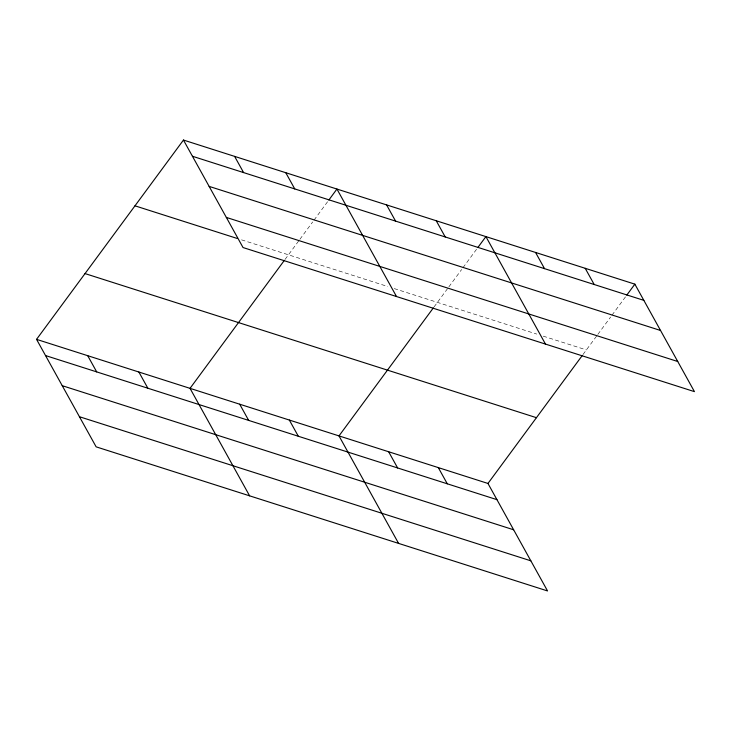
<?xml version="1.0" encoding="UTF-8"?>
<svg xmlns="http://www.w3.org/2000/svg" width="731" height="731" viewBox="0 0 731 731"><rect width="100%" height="100%" fill="white"/><g stroke="black" fill="none" stroke-linecap="round" stroke-linejoin="round"><path stroke-width="0.55" stroke-dasharray="3.65 2.74" d="M285.081 259.395L299.235 240.197M299.902 239.293L312.694 221.932M314.047 220.104L328.182 200.924M434.05 306.947L448.194 287.758M448.871 286.844L461.663 269.483M463.006 267.656L477.151 248.476M583.009 354.498L597.163 335.31M597.83 334.396L610.623 317.035M611.975 315.216L626.111 296.028M241.559 239.85L387.768 286.515M394.247 288.59L536.737 334.076M543.206 336.141L586.39 349.921"/><path stroke-width="1.1" d="M36.55 339.358L487.961 483.456L547.546 590.95L96.136 446.842L36.55 339.358L183.454 140.05L634.864 284.158L694.45 391.642L243.039 247.544L183.454 140.05M284.405 260.309L190.033 388.353L249.609 495.837M328.859 200.011L336.936 189.046L396.522 296.539M433.373 307.861L338.992 435.904L398.578 543.389M477.818 247.562L485.905 236.597L545.481 344.091M487.961 483.456L582.333 355.421M626.787 295.114L634.864 284.158M192.436 156.26L643.847 300.359M209.139 186.387L660.55 330.485M226.345 217.418L677.756 361.516M134.979 205.822L237.301 238.489M85.034 273.586L536.435 417.684M45.532 355.558L496.943 499.657M62.226 385.685L513.637 529.783M79.432 416.725L530.843 560.823M585.211 268.304L594.193 284.505M535.558 252.451L544.54 268.652M436.243 220.753L445.225 236.954M386.589 204.899L395.572 221.1M285.775 172.717L294.757 188.918M438.308 467.602L447.29 483.803M234.614 156.388L243.597 172.589M388.645 451.749L397.627 467.959M289.339 420.051L298.321 436.252M239.686 404.197L248.668 420.407M138.872 372.015L147.854 388.225M87.711 355.686L96.693 371.887"/></g></svg>
